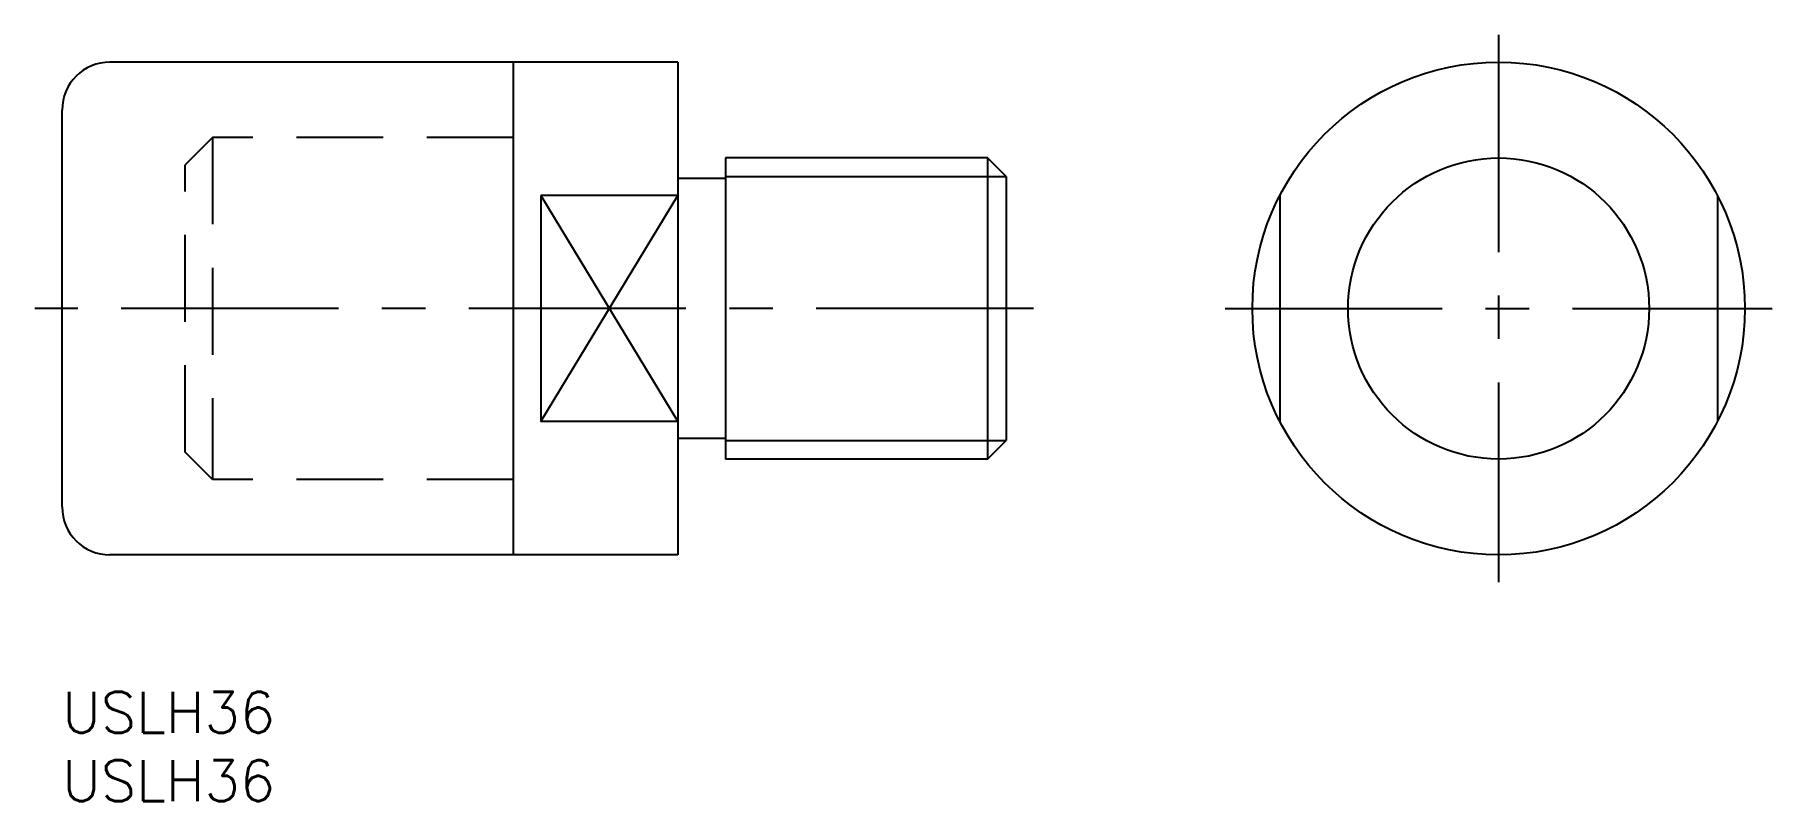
# Model space of a CAD drawing. Extents: x -2 to 125, y -8 to 48.
import ezdxf

# ---------------------------------------------------------------- set-up
doc = ezdxf.new("R2010")
doc.units = 0
doc.header["$LTSCALE"] = 0.5
doc.linetypes.add('CENTER', pattern=[50.8, 31.75, -6.35, 6.35, -6.35])
doc.linetypes.add('DASHED', pattern=[19.05, 12.7, -6.35])
for name, color, linetype in [('MSM_CENTER', 1, 'CENTER'), ('MSM_CONTINUOUS', 7, 'CONTINUOUS'), ('MSM_DASHED', 4, 'DASHED'), ('MSM_NARROW', 5, 'CONTINUOUS'), ('MSM_PART_NUMBER', 7, 'CONTINUOUS')]:
    doc.layers.add(name, color=color, linetype=linetype)
doc.styles.get("Standard").update_dxf_attribs({"font": 'txt.shx', "height": 3, "bigfont": 'bigfont.shx'})

# ---------------------------------------------------------------- blocks, each defined once
blk = doc.blocks.new('*U3')
at = {"layer": 'MSM_PART_NUMBER'}
blk.add_text('USLH36', height=3, dxfattribs=at).set_placement((0, -3))
blk = doc.blocks.new('*U4')
at = {"layer": 'MSM_PART_NUMBER'}
blk.add_text('USLH36', height=3, dxfattribs=at).set_placement((0, -8))

msp = doc.modelspace()

# ---------------------------------------------------------------- linework, layer by layer
at = {"layer": 'MSM_CENTER'}
for p, q in [((105, 48), (105, 8)), ((71, 28), (-2, 28)), ((85, 28), (125, 28))]:
    msp.add_line(p, q, dxfattribs=at)
at = {"layer": 'MSM_CONTINUOUS'}
for p, q in [((45, 46), (3.5, 46)), ((33, 10), (33, 46)), ((45, 46), (45, 10)), ((0, 13.5), (0, 42.5)), ((67.65, 39), (48.5, 39)), ((48.5, 39), (48.5, 17)), ((67.65, 39), (67.65, 17)), ((69, 37.65), (67.65, 39)), ((48.5, 37.5), (45, 37.5)), ((69, 37.65), (69, 18.35)), ((35, 36.25), (35, 19.75)), ((45, 36.25), (35, 36.25)), ((89, 36.25), (89, 19.75)), ((121, 36.25), (121, 19.75)), ((45, 19.75), (35, 19.75)), ((48.5, 18.5), (45, 18.5)), ((67.65, 17), (69, 18.35)), ((67.65, 17), (48.5, 17)), ((45, 10), (3.5, 10))]:
    msp.add_line(p, q, dxfattribs=at)
for radius in [18, 11]:
    msp.add_circle((105, 28), radius, dxfattribs=at)
for centre, start, end in [((3.5, 42.5), 90, 180), ((3.5, 13.5), 180, 270)]:
    msp.add_arc(centre, 3.5, start, end, dxfattribs=at)
at = {"layer": 'MSM_DASHED'}
for p, q in [((11, 40.5), (9, 38.5)), ((33, 40.5), (11, 40.5)), ((11, 40.5), (11, 15.5)), ((9, 17.5), (9, 38.5)), ((11, 15.5), (9, 17.5)), ((33, 15.5), (11, 15.5))]:
    msp.add_line(p, q, dxfattribs=at)
at = {"layer": 'MSM_NARROW'}
for p, q in [((48.5, 37.65), (69, 37.65)), ((35, 36.25), (45, 19.75)), ((35, 19.75), (45, 36.25)), ((48.5, 18.35), (69, 18.35))]:
    msp.add_line(p, q, dxfattribs=at)

# ---------------------------------------------------------------- block references
at = {"layer": 'MSM_CONTINUOUS'}
for name in ['*U3', '*U4']:
    msp.add_blockref(name, (0, 0), dxfattribs=at)

doc.saveas('drawing.dxf')
